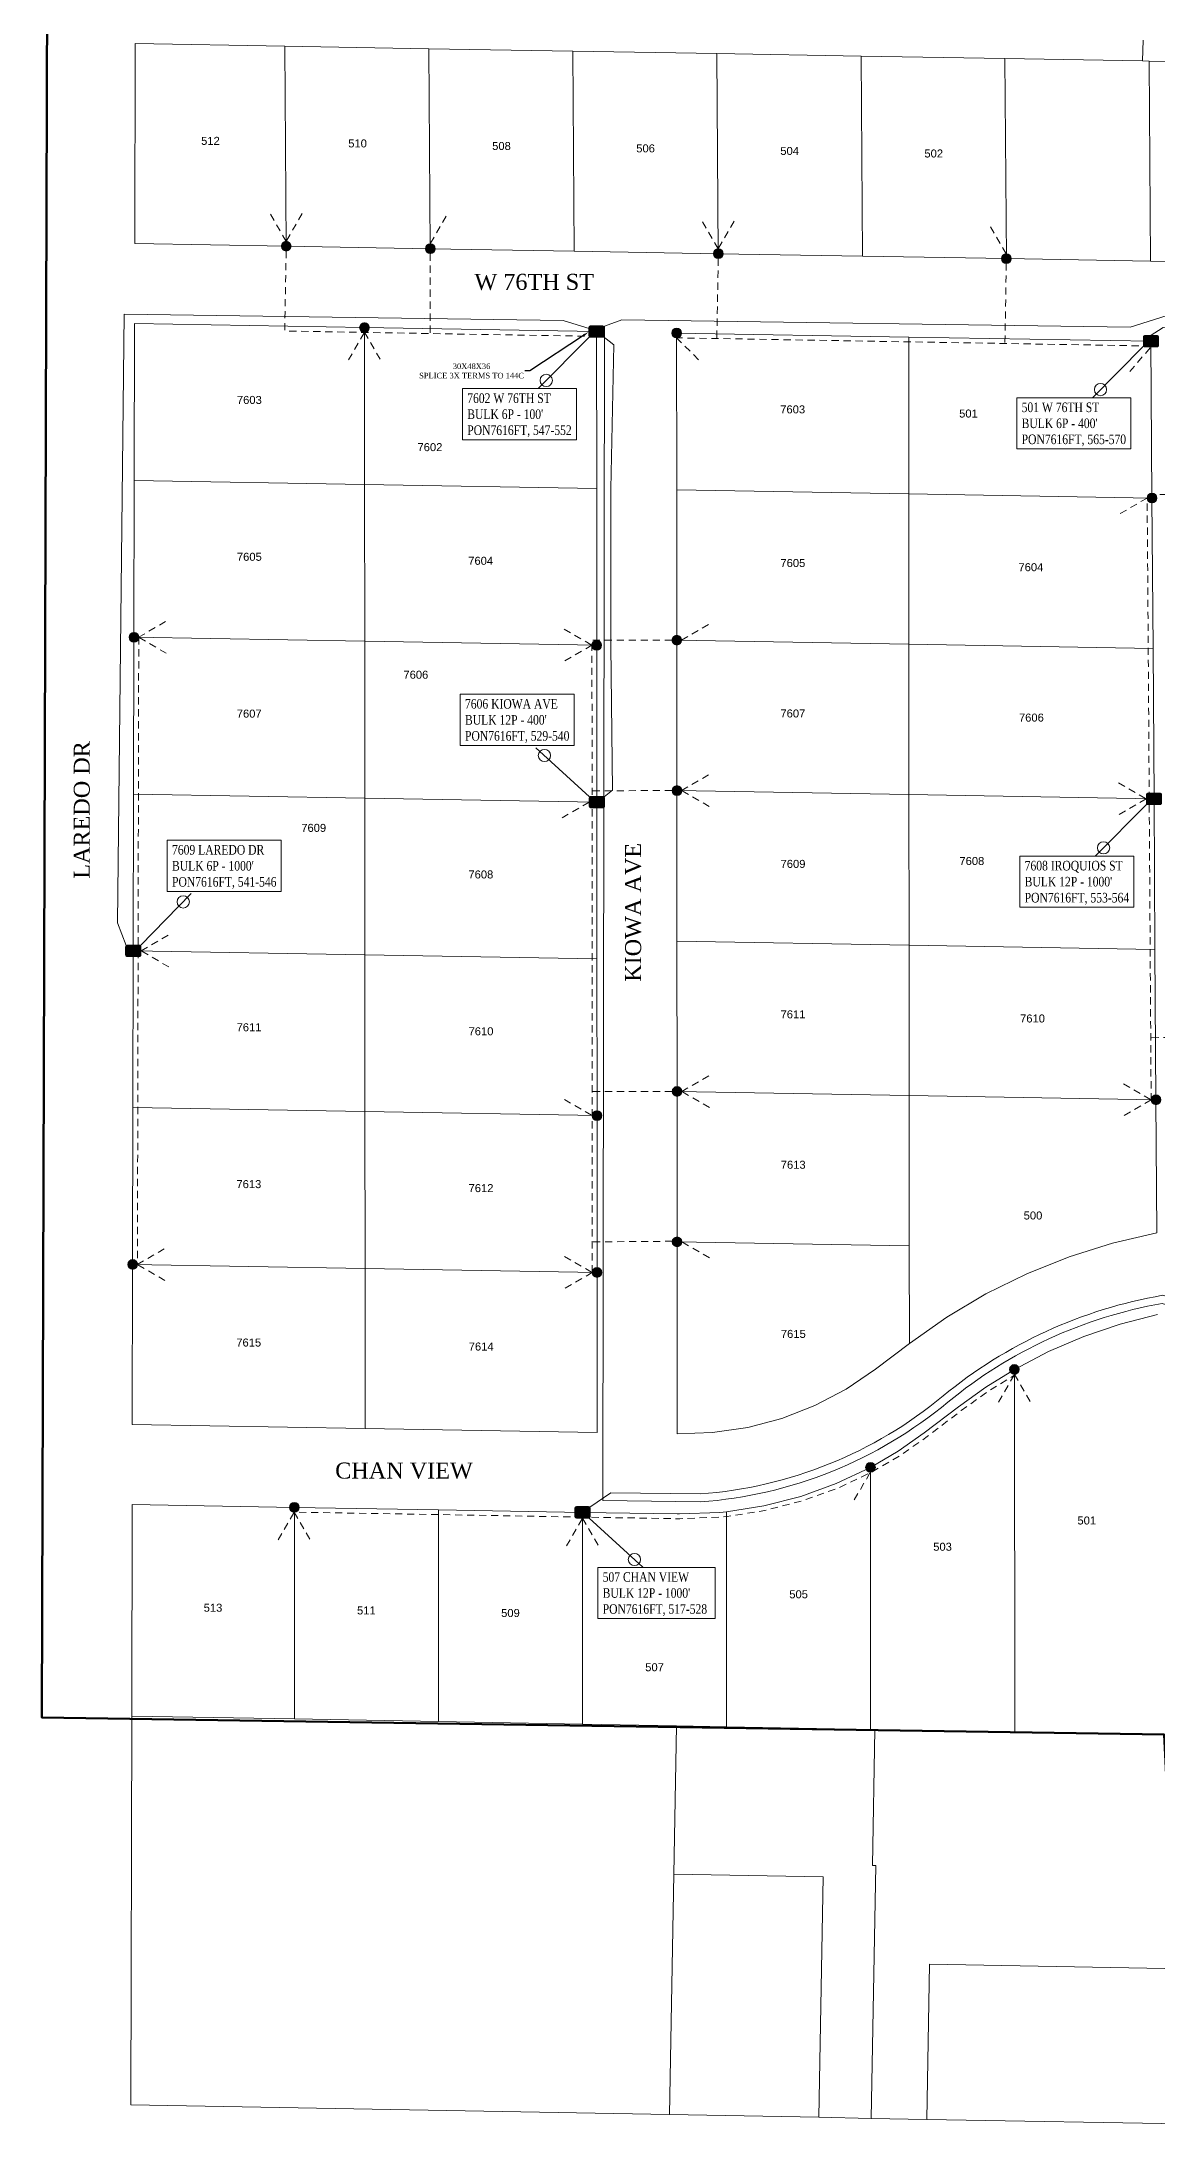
# Model space of a CAD drawing. Header units: feet. Extents: x 2741712 to 2750472, y 1004852 to 1013442.
# Drawn here: x 2744863 to 2745560, y 1007299 to 1008601 of the extents above; entities that cross this region are included whole.
import ezdxf
from ezdxf import colors
from ezdxf.entities.mleader import LeaderData, LeaderLine
from ezdxf.enums import TextEntityAlignment as Align
from ezdxf.lldxf.tags import DXFTag
from ezdxf.math import Vec2, Vec3

# ---------------------------------------------------------------- set-up
doc = ezdxf.new("R2010")
doc.units = ezdxf.units.FT
doc.header["$LTSCALE"] = 0.015
doc.header["$MEASUREMENT"] = 0
doc.linetypes.add('DASHED', pattern=[5, 3, -2])
for name, color, linetype, lineweight in [('144C', 112, '144C', 5), ('DETAIL', 7, 'Continuous', 5), ('DROP BURIED', 7, 'DASHED', 5), ('PROP_TEL', 6, 'Continuous', 5), ('Route_3_PSAs', 1, 'Continuous', 100), ('RUNNING LINE (UNDERGROUND)', 10, 'Continuous', 40), ('TAIL', 1, 'MST', 5), ('TELEPHONE STRUCT-PROP', 6, 'Continuous', 5), ('TERMINALS', 7, 'Continuous', 5)]:
    doc.layers.add(name, color=color, linetype=linetype, lineweight=lineweight)
for name, color, linetype in [('AddressesCarver', 7, 'DASHED'), ('Carver County Parcels', 7, 'Continuous'), ('STREET NAME', 7, 'Continuous')]:
    doc.layers.add(name, color=color, linetype=linetype)
doc.styles.add('Dimensions 100', font='arial.ttf')
doc.styles.add('Line', font='txt.shx', dxfattribs={"height": 3})
doc.styles.add('SIMPLEX', font='times.ttf', dxfattribs={"width": 0.8})
doc.styles.get("Standard").update_dxf_attribs({"font": 'times.ttf'})
doc.styles.add('Utilities', font='arial.ttf', dxfattribs={"height": 2.5})
tags = doc.linetypes.add('144C', pattern='A,80,-5,["144C",Line,S=1.5,R=0,X=0,Y=-1.5],-24', length=109).pattern_tags.tags
tags[6] = DXFTag(74, 10)
tags = doc.linetypes.add('MST', pattern='A,5,-5,5,-5,["TAIL",Line,S=1.5,R=0,X=0,Y=-1.5],-20', length=40).pattern_tags.tags
tags[10] = DXFTag(74, 10)

# ---------------------------------------------------------------- blocks, each defined once
blk = doc.blocks.new('ACMAP_ANN_TEMPLATE_AddressCarver')
at = {"layer": 'AddressesCarver', "style": 'Dimensions 100'}
blk.add_attdef('AddressCarver', text='', height=5, dxfattribs=at).set_placement((0, 0), align=Align.CENTER)
blk = doc.blocks.new('NEW HH')
at = {"ltscale": 40, "true_color": 0xffffff}
h = blk.add_hatch(color=7, dxfattribs=at)
h.dxf.hatch_style = 1
h.paths.add_polyline_path([(-0.061, -0.031, 0.414214), (-0.046, -0.046), (0.046, -0.046, 0.414214), (0.061, -0.031), (0.061, 0.031, 0.414214), (0.046, 0.046), (-0.046, 0.046, 0.414214), (-0.061, 0.031)])
at = {"layer": 'RUNNING LINE (UNDERGROUND)', "color": 6, "lineweight": 0, "const_width": 0.005, "flags": 128}
blk.add_lwpolyline([(-0.061, 0.031), (-0.061, -0.031, 0.414214), (-0.046, -0.046), (0.046, -0.046, 0.414214), (0.061, -0.031), (0.061, 0.031, 0.414214), (0.046, 0.046), (-0.046, 0.046, 0.414214)], format="xyb", close=True, dxfattribs=at)
at = {"layer": 'TELEPHONE STRUCT-PROP', "color": 18, "true_color": 0x000000, "style": 'Utilities'}
blk.add_text('HH', height=0.05, dxfattribs=at).set_placement((0, 0), align=Align.MIDDLE_CENTER)
blk = doc.blocks.new('Proposed FlowerPot')
at = {"lineweight": 5, "ltscale": 100, "true_color": 0xffffff}
h = blk.add_hatch(color=7, dxfattribs=at)
h.dxf.hatch_style = 1
h.paths.add_polyline_path([(-0.06, 0, 0.414214), (0, -0.06, 0.414214), (0.06, 0, 0.414214), (0, 0.06, 0.414214)])
at = {"lineweight": 5, "ltscale": 100}
blk.add_circle((0, 0), 0.0604, dxfattribs=at)
at = {"layer": 'RUNNING LINE (UNDERGROUND)', "color": 6, "lineweight": 5, "const_width": 0.00907, "flags": 128}
blk.add_lwpolyline([(-0.06, 0, -0.414214), (0, 0.06, -0.414214), (0.06, 0, -0.414214), (0, -0.06, -0.414214), (-0.06, 0)], format="xyb", dxfattribs=at)
at = {"color": 18, "linetype": 'ByBlock', "lineweight": 5, "ltscale": 100, "true_color": 0x000000, "style": 'Dimensions 100'}
blk.add_text('F', height=0.0744, dxfattribs=at).set_placement((-0.029, -0.037))
blk = doc.blocks.new('TERMINAL')
at = {"lineweight": 5, "ltscale": 0.5, "flags": 128}
blk.add_lwpolyline([(-0.1, -0.6), (-0.1, 44.8)], dxfattribs=at)
at = {"lineweight": 5, "ltscale": 0.5}
blk.add_circle((-0.1, 37.6), 3.83, dxfattribs=at)

msp = doc.modelspace()

# ---------------------------------------------------------------- linework, layer by layer
at = {"layer": '144C', "lineweight": 5, "ltscale": 100, "flags": 128}
msp.add_lwpolyline([(2745716.6, 1007763.4), (2745709.4, 1007770.9), (2745563.1, 1007813, 0.129184), (2745429.3, 1007751.4, -0.156274), (2745274.6, 1007689), (2745213.8, 1007689.8), (2745214.7, 1008423.6), (2745225.5, 1008427.6), (2745543, 1008423), (2745566.3, 1008430.4), (2745872.9, 1008426.6), (2745886, 1008408.6)], format="xyb", dxfattribs=at)
at = {"layer": 'Carver County Parcels', "lineweight": 5, "ltscale": 100}
for p, q in [((2744921.5, 1008600.3), (2744921.3, 1008475.3)), ((2745015, 1008598.6), (2744921.5, 1008600.3)), ((2745015, 1008598.6), (2745015, 1008598.6)), ((2745105, 1008597.1), (2745015, 1008598.6)), ((2745015, 1008598.6), (2745015.9, 1008473.7)), ((2745105, 1008597.1), (2745105, 1008597.1)), ((2745195, 1008595.5), (2745105, 1008597.1)), ((2745105, 1008597.1), (2745105.9, 1008472.1)), ((2745195.8, 1008470.5), (2745195, 1008595.5)), ((2745195, 1008595.5), (2745195, 1008595.5)), ((2745285, 1008594), (2745195, 1008595.5)), ((2745375, 1008592.4), (2745285, 1008594)), ((2745285.8, 1008469), (2745285, 1008594)), ((2745285, 1008594), (2745285, 1008594)), ((2745375, 1008592.4), (2745375, 1008592.4)), ((2745464.9, 1008590.9), (2745375, 1008592.4)), ((2745375, 1008592.4), (2745375.8, 1008467.4)), ((2745464.9, 1008590.9), (2745464.9, 1008590.9)), ((2745550.9, 1008589.4), (2745464.9, 1008590.9)), ((2745464.9, 1008590.9), (2745465.8, 1008465.9)), ((2745551.2, 1008602.5), (2745550.9, 1008589.4)), ((2745554.9, 1008589.3), (2745550.9, 1008589.4)), ((2745550.9, 1008589.4), (2745550.9, 1008589.4)), ((2745555.7, 1008464.3), (2745554.9, 1008589.3)), ((2745554.9, 1008589.3), (2745630.9, 1008588)), ((2744921.3, 1008475.3), (2745015.9, 1008473.7)), ((2745015.9, 1008473.7), (2745105.9, 1008472.1)), ((2745105.9, 1008472.1), (2745195.8, 1008470.5)), ((2745195.8, 1008470.5), (2745285.8, 1008469)), ((2745285.8, 1008469), (2745375.8, 1008467.4)), ((2745375.8, 1008467.4), (2745465.8, 1008465.9)), ((2745465.8, 1008465.9), (2745555.7, 1008464.3)), ((2745555.7, 1008464.3), (2745650.7, 1008462.7)), ((2745064.9, 1008324.8), (2745064.8, 1008422.8)), ((2745064.8, 1008422.8), (2745064.8, 1008422.8)), ((2745209.8, 1008420.3), (2745209.8, 1008420.3)), ((2745259.8, 1008419.4), (2745259.9, 1008321.4)), ((2745404.8, 1008416.9), (2745404.8, 1008416.9)), ((2745404.8, 1008416.9), (2745404.8, 1008318.9)), ((2745556.1, 1008414.3), (2745556.1, 1008414.3)), ((2745064.9, 1008324.8), (2744921, 1008327.3)), ((2745065, 1008226.8), (2745064.9, 1008324.8)), ((2745064.9, 1008324.8), (2745064.9, 1008324.8)), ((2745209.9, 1008322.3), (2745064.9, 1008324.8)), ((2745209.9, 1008322.3), (2745209.9, 1008322.3)), ((2745259.9, 1008321.4), (2745259.9, 1008227.5)), ((2745259.9, 1008321.4), (2745404.8, 1008318.9)), ((2745404.8, 1008318.9), (2745404.8, 1008318.9)), ((2745556.7, 1008316.3), (2745404.8, 1008318.9)), ((2745404.8, 1008318.9), (2745404.9, 1008224.9)), ((2745556.7, 1008316.3), (2745556.7, 1008316.3)), ((2744920.8, 1008229.3), (2745065, 1008226.8)), ((2745065, 1008226.8), (2745209.9, 1008224.3)), ((2745065, 1008226.8), (2745065, 1008226.8)), ((2745065, 1008226.8), (2745065, 1008128.8)), ((2745259.9, 1008227.5), (2745404.9, 1008224.9)), ((2745259.9, 1008227.5), (2745260, 1008133.5)), ((2745209.9, 1008224.3), (2745209.9, 1008224.3)), ((2745404.9, 1008224.9), (2745404.9, 1008224.9)), ((2745404.9, 1008224.9), (2745557.4, 1008222.3)), ((2745404.9, 1008224.9), (2745404.9, 1008131)), ((2745557.4, 1008222.3), (2745557.4, 1008222.3)), ((2745065, 1008128.8), (2744920.6, 1008131.3)), ((2745065, 1008128.8), (2745065, 1008128.8)), ((2745065, 1008128.8), (2745065.1, 1008030.8)), ((2745065, 1008128.8), (2745210, 1008126.3)), ((2745210, 1008126.3), (2745210, 1008126.3)), ((2745260, 1008133.5), (2745404.9, 1008131)), ((2745260, 1008133.5), (2745260, 1008039.5)), ((2745405, 1008037), (2745404.9, 1008131)), ((2745404.9, 1008131), (2745404.9, 1008131)), ((2745404.9, 1008131), (2745558, 1008128.3)), ((2745558, 1008128.3), (2745558, 1008128.3)), ((2745065.1, 1008030.8), (2744920.4, 1008033.3)), ((2745065.1, 1008030.8), (2745210, 1008028.3)), ((2745065.1, 1008030.8), (2745065.1, 1008030.8)), ((2745065.1, 1008030.8), (2745065.1, 1007932.9)), ((2745405, 1008037), (2745260, 1008039.5)), ((2745260, 1008039.5), (2745260.1, 1007945.5)), ((2745405, 1007943), (2745405, 1008037)), ((2745405, 1008037), (2745405, 1008037)), ((2745405, 1008037), (2745558.6, 1008034.3)), ((2745558.6, 1008034.3), (2745558.6, 1008034.3)), ((2745210, 1008028.3), (2745210, 1008028.3)), ((2745405, 1007943), (2745260.1, 1007945.5)), ((2745260.1, 1007945.5), (2745260.1, 1007851.5)), ((2745405.1, 1007849), (2745405, 1007943)), ((2745405, 1007943), (2745405, 1007943)), ((2745405, 1007943), (2745559.2, 1007940.3)), ((2745559.2, 1007940.3), (2745559.2, 1007940.3)), ((2745065.1, 1007932.9), (2744920.2, 1007935.4)), ((2745065.2, 1007834.9), (2745065.1, 1007932.9)), ((2745065.1, 1007932.9), (2745065.1, 1007932.9)), ((2745065.1, 1007932.9), (2745210.1, 1007930.4)), ((2745210.1, 1007930.4), (2745210.1, 1007930.4)), ((2745405.1, 1007849), (2745260.1, 1007851.5)), ((2745260.1, 1007851.5), (2745260.2, 1007731.5)), ((2745405.3, 1007788.1), (2745405.1, 1007849)), ((2745405.1, 1007849), (2745405.1, 1007849)), ((2745504.9, 1007842.2), (2745532.1, 1007850.7)), ((2745532.1, 1007850.7), (2745559.8, 1007857.1)), ((2744920, 1007837.4), (2745065.2, 1007834.9)), ((2745065.2, 1007834.9), (2745210.1, 1007832.4)), ((2745065.2, 1007734.9), (2745065.2, 1007834.9)), ((2745065.2, 1007834.9), (2745065.2, 1007834.9)), ((2745478.5, 1007831.6), (2745504.9, 1007842.2)), ((2745210.2, 1007732.4), (2745210.1, 1007832.4)), ((2745210.1, 1007832.4), (2745210.1, 1007832.4)), ((2745453, 1007819), (2745478.5, 1007831.6)), ((2745428.5, 1007804.5), (2745453, 1007819)), ((2745405.3, 1007788.1), (2745428.5, 1007804.5)), ((2745536.9, 1007800.1), (2745514.2, 1007792.4)), ((2745560.1, 1007806.2), (2745536.9, 1007800.1)), ((2745384.1, 1007771.9), (2745405.3, 1007788.1)), ((2745492.1, 1007782.9), (2745470.8, 1007771.8)), ((2745514.2, 1007792.4), (2745492.1, 1007782.9)), ((2745365.8, 1007759.5), (2745384.1, 1007771.9)), ((2745470.8, 1007771.8), (2745471, 1007545.3)), ((2745346.2, 1007749.2), (2745365.8, 1007759.5)), ((2745325.6, 1007741.2), (2745346.2, 1007749.2)), ((2744919.8, 1007737.4), (2745065.2, 1007734.9)), ((2745065.2, 1007734.9), (2745210.2, 1007732.4)), ((2745260.2, 1007731.5), (2745282.3, 1007732.3)), ((2745282.3, 1007732.3), (2745304.2, 1007735.5)), ((2745304.2, 1007735.5), (2745325.6, 1007741.2)), ((2745380.9, 1007710.6), (2745381, 1007546.9)), ((2744919.7, 1007687.4), (2744919.4, 1007555.2)), ((2745021, 1007685.6), (2745021, 1007685.6)), ((2745021, 1007685.6), (2745021.1, 1007553.4)), ((2745111, 1007684.1), (2745111, 1007684.1)), ((2745111, 1007684.1), (2745111.1, 1007551.8)), ((2745201, 1007682.5), (2745201, 1007682.5)), ((2745201, 1007682.5), (2745201, 1007550.1)), ((2745290.9, 1007682.9), (2745291, 1007548.5)), ((2744919.4, 1007555.2), (2744918.9, 1007312.2)), ((2744919.4, 1007555.2), (2745021.1, 1007553.4)), ((2745111.1, 1007551.8), (2745021.1, 1007553.4)), ((2745021.1, 1007553.4), (2745021.1, 1007553.4)), ((2745201, 1007550.1), (2745111.1, 1007551.8)), ((2745259.8, 1007549.1), (2745201, 1007550.1)), ((2745258.1, 1007456.3), (2745259.8, 1007549.1)), ((2745291, 1007548.5), (2745259.8, 1007549.1)), ((2745291, 1007548.5), (2745291, 1007548.5)), ((2745381, 1007546.9), (2745291, 1007548.5)), ((2745381, 1007546.9), (2745381, 1007546.9)), ((2745383.7, 1007546.8), (2745381, 1007546.9)), ((2745383.7, 1007546.8), (2745382.2, 1007461.9)), ((2745471, 1007545.3), (2745383.7, 1007546.8)), ((2745471, 1007545.3), (2745471, 1007545.3)), ((2745560.9, 1007543.7), (2745471, 1007545.3)), ((2745381.4, 1007303.8), (2745384.2, 1007461.8)), ((2745384.2, 1007461.8), (2745382.2, 1007461.9)), ((2745258.1, 1007456.3), (2745255.4, 1007306.2)), ((2745258.1, 1007456.3), (2745351.3, 1007454.7)), ((2745348.6, 1007304.5), (2745351.3, 1007454.7)), ((2745351.3, 1007454.7), (2745351.3, 1007454.7)), ((2745417.8, 1007400.2), (2745416.1, 1007303.2)), ((2745625.8, 1007396.4), (2745417.8, 1007400.2)), ((2744918.9, 1007312.2), (2745255.4, 1007306.2)), ((2745255.4, 1007306.2), (2745348.6, 1007304.5)), ((2745348.6, 1007304.5), (2745381.4, 1007303.8)), ((2745381.4, 1007303.8), (2745416.1, 1007303.2)), ((2745416.1, 1007303.2), (2745624, 1007299.5))]:
    msp.add_line(p, q, dxfattribs=at)
for points in [[(2745209.8, 1008420.3), (2745064.8, 1008422.8), (2744921.2, 1008425.3), (2744921, 1008327.3), (2744920.8, 1008229.3), (2744920.6, 1008131.3), (2744920.4, 1008033.3)], [(2744921.2, 1008422.3), (2744921.1, 1008422.3)], [(2745210, 1008126.3), (2745209.9, 1008224.3), (2745209.9, 1008322.3), (2745209.8, 1008420.3)], [(2745556.1, 1008414.3), (2745404.8, 1008416.9), (2745259.8, 1008419.4)], [(2745558, 1008128.3), (2745557.4, 1008222.3), (2745556.7, 1008316.3), (2745556.1, 1008414.3)], [(2745210.1, 1007832.4), (2745210.1, 1007930.4), (2745210, 1008028.3), (2745210, 1008126.3)], [(2745559.8, 1007857.1), (2745559.2, 1007940.3), (2745558.6, 1008034.3), (2745558, 1008128.3)], [(2744920.4, 1008033.3), (2744920.2, 1007935.4), (2744920, 1007837.4), (2744919.8, 1007737.4)], [(2745470.8, 1007771.8), (2745452.9, 1007760.7), (2745435.8, 1007748.5), (2745414.5, 1007732.2), (2745398.1, 1007720.7), (2745380.9, 1007710.6), (2745359.5, 1007700.5), (2745337.3, 1007692.4), (2745314.3, 1007686.6), (2745290.9, 1007682.9), (2745286.8, 1007682.5), (2745261.6, 1007681.5), (2745260.2, 1007681.5), (2745201, 1007682.5)], [(2745201, 1007682.5), (2745111, 1007684.1), (2745021, 1007685.6), (2744919.7, 1007687.4)]]:
    msp.add_lwpolyline(points, dxfattribs=at)
at = {"layer": 'DROP BURIED', "lineweight": 5, "ltscale": 100}
for points in [[(2745025.9, 1008494), (2745015.9, 1008476.7), (2745005.9, 1008494)], [(2745115.8, 1008492.4), (2745105.8, 1008475.1)], [(2745295.8, 1008489.3), (2745285.8, 1008472), (2745275.8, 1008489.3)], [(2745465.7, 1008468.9), (2745455.7, 1008486.2)], [(2745054.8, 1008402.6), (2745064.8, 1008419.9), (2745074.8, 1008402.6)], [(2745259.7, 1008416.5), (2745274.3, 1008401.9)], [(2745542.8, 1008395.4), (2745556.2, 1008410.8)], [(2745553.7, 1008316.3), (2745536.4, 1008306.3)], [(2744941, 1008219.3), (2744923.7, 1008229.3), (2744941, 1008239.3)], [(2745189.6, 1008234.3), (2745206.9, 1008224.3), (2745189.6, 1008214.3)], [(2745262.8, 1008227.5), (2745280.1, 1008237.5)], [(2745280.2, 1008123.5), (2745262.9, 1008133.5), (2745280.2, 1008143.5)], [(2745535.8, 1008138.4), (2745553.1, 1008128.4), (2745535.8, 1008118.4)], [(2745205.1, 1008126.3), (2745187.8, 1008116.3)], [(2744942.6, 1008023.3), (2744925.3, 1008033.3), (2744942.6, 1008043.3)], [(2745280.3, 1007935.5), (2745263, 1007945.5), (2745280.3, 1007955.5)], [(2745189.7, 1007940.4), (2745207.1, 1007930.4)], [(2745538.9, 1007950.3), (2745556.2, 1007940.3), (2745538.9, 1007930.3)], [(2745280.3, 1007841.5), (2745263, 1007851.5)], [(2744940.2, 1007827.4), (2744922.9, 1007837.4), (2744940.2, 1007847.4)], [(2745189.8, 1007842.4), (2745207.1, 1007832.4), (2745189.8, 1007822.4)], [(2745460.8, 1007751.4), (2745470.8, 1007768.7), (2745480.8, 1007751.4)], [(2745370.8, 1007690.3), (2745380.8, 1007707.6)], [(2745010.9, 1007665.3), (2745020.9, 1007682.6), (2745030.9, 1007665.3)], [(2745191, 1007661.5), (2745201, 1007678.9), (2745211, 1007661.5)]]:
    msp.add_lwpolyline(points, dxfattribs=at)
at = {"layer": 'DROP BURIED', "lineweight": 5, "ltscale": 100, "flags": 128}
for points in [[(2745015.9, 1008470.6), (2745015, 1008420.7)], [(2745105.8, 1008469.1), (2745105.8, 1008419.1)], [(2745285.8, 1008466), (2745284.9, 1008416)], [(2745465.7, 1008462.9), (2745464.9, 1008412.9)], [(2745209.8, 1008417.3), (2745064.8, 1008419.8), (2745015, 1008420.7)], [(2745556, 1008411.3), (2745404.7, 1008413.9), (2745259.8, 1008416.4)], [(2745555, 1008128.3), (2745554.4, 1008222.3), (2745553.7, 1008316.3), (2745553.7, 1008316.7)], [(2745603.7, 1008318.5), (2745554.6, 1008318.5)], [(2744923.8, 1008229.3), (2744923.6, 1008131.3), (2744923.4, 1008033.3)], [(2745256.9, 1008227.5), (2745206.9, 1008227.4)], [(2745207, 1008123.3), (2745206.9, 1008224.3), (2745206.9, 1008227.4)], [(2745256.9, 1008133.5), (2745207, 1008133.4)], [(2745207.1, 1007832.4), (2745207.1, 1007930.4), (2745207, 1008028.3), (2745207, 1008126.3)], [(2745556.2, 1007939.9), (2745556.2, 1007940.3), (2745555.6, 1008034.3), (2745555, 1008128.3)], [(2744923.4, 1008033.3), (2744923.2, 1007935.4), (2744923, 1007837.4)], [(2745606, 1007979.4), (2745556, 1007979.1)], [(2745257, 1007945.5), (2745207.1, 1007945.5)], [(2745257.1, 1007851.9), (2745207.1, 1007851.5)], [(2745472.4, 1007769.2), (2745454.6, 1007758.2), (2745437.6, 1007746.1), (2745416.3, 1007729.8), (2745399.8, 1007718.2), (2745382.3, 1007708), (2745360.7, 1007697.7), (2745338.1, 1007689.6), (2745314.9, 1007683.6), (2745291.3, 1007679.9), (2745287, 1007679.5), (2745261.7, 1007678.5), (2745200.9, 1007679.5)], [(2745200.9, 1007679.5), (2745110.9, 1007681.1), (2745021, 1007682.6)]]:
    msp.add_lwpolyline(points, dxfattribs=at)
at = {"layer": 'Route_3_PSAs', "ltscale": 50, "flags": 128}
msp.add_lwpolyline([(2746264.8, 1007779), (2746216.6, 1007627.7), (2746129.8, 1007650.6), (2746097.9, 1007529.7), (2745908, 1007579.8), (2745906, 1007472.4), (2745567.9, 1007472.7), (2745564.4, 1007543.6), (2744863.2, 1007554.4), (2744868.3, 1009172.4, -0.146371), (2744979.2, 1009516.1), (2744914.2, 1009620.7), (2744890.9, 1009742.5), (2744892.9, 1010210.6), (2744884.1, 1010210.5), (2744886.4, 1010555.5), (2745366, 1010605.4), (2745499.9, 1010604.4), (2745589.7, 1010814.4), (2745663.7, 1010881.6), (2745988.6, 1011044), (2748140, 1009044.9, 0.141006)], format="xyb", dxfattribs=at)
at = {"layer": 'TAIL', "lineweight": 5, "ltscale": 100, "flags": 128}
for points in [[(2745208.4, 1008421.2), (2745188.9, 1008427.2), (2744914.7, 1008431.1), (2744910.6, 1008050.9), (2744915.9, 1008036.6)], [(2745210, 1008420.4), (2745220.5, 1008412), (2745218.7, 1008322), (2745218.7, 1008224), (2745219.7, 1008133.8), (2745214.5, 1008129.6)], [(2745555.5, 1008417.7), (2745563.8, 1008422.8), (2745873.2, 1008418.2), (2745883.6, 1008410)]]:
    msp.add_lwpolyline(points, dxfattribs=at)
msp.add_lwpolyline([(2745717.9, 1007762.5), (2745712.1, 1007775.4), (2745563.4, 1007818.1, 0.130196), (2745426.2, 1007755.2, -0.15608), (2745274.5, 1007694), (2745218.8, 1007694.7), (2745205.5, 1007685.8)], format="xyb", dxfattribs=at)

# ---------------------------------------------------------------- block references
at = {"layer": 'AddressesCarver', "lineweight": 5, "ltscale": 100}
for p, values in [((2744968.6, 1008537), {'AddressCarver': '512'}), ((2745060.5, 1008535.4), {'AddressCarver': '510'}), ((2745150.4, 1008533.8), {'AddressCarver': '508'}), ((2745240.4, 1008532.3), {'AddressCarver': '506'}), ((2745330.4, 1008530.7), {'AddressCarver': '504'}), ((2745420.4, 1008529.1), {'AddressCarver': '502'}), ((2744992.9, 1008375.1), {'AddressCarver': '7603'}), ((2745332.3, 1008369.2), {'AddressCarver': '7603'}), ((2745442.1, 1008366.6), {'AddressCarver': '501'}), ((2745105.7, 1008345.6), {'AddressCarver': '7602'}), ((2744992.9, 1008277.1), {'AddressCarver': '7605'}), ((2745137.4, 1008274.6), {'AddressCarver': '7604'}), ((2745332.4, 1008273.2), {'AddressCarver': '7605'}), ((2745481.1, 1008270.6), {'AddressCarver': '7604'}), ((2745096.9, 1008203.4), {'AddressCarver': '7606'}), ((2744992.8, 1008179.1), {'AddressCarver': '7607'}), ((2745332.4, 1008179.2), {'AddressCarver': '7607'}), ((2745481.4, 1008176.6), {'AddressCarver': '7606'}), ((2745033.1, 1008107.7), {'AddressCarver': '7609'}), ((2745137.5, 1008078.6), {'AddressCarver': '7608'}), ((2745332.5, 1008085.2), {'AddressCarver': '7609'}), ((2745444.2, 1008087), {'AddressCarver': '7608'}), ((2745332.5, 1007991.2), {'AddressCarver': '7611'}), ((2745482.1, 1007988.6), {'AddressCarver': '7610'}), ((2744992.7, 1007983.1), {'AddressCarver': '7611'}), ((2745137.6, 1007980.6), {'AddressCarver': '7610'}), ((2745332.6, 1007897.2), {'AddressCarver': '7613'}), ((2744992.6, 1007885.1), {'AddressCarver': '7613'}), ((2745137.6, 1007882.6), {'AddressCarver': '7612'}), ((2745482.4, 1007865.5), {'AddressCarver': '500'}), ((2745332.7, 1007791.5), {'AddressCarver': '7615'}), ((2744992.5, 1007786.1), {'AddressCarver': '7615'}), ((2745137.7, 1007783.6), {'AddressCarver': '7614'}), ((2745516, 1007674.9), {'AddressCarver': '501'}), ((2745425.9, 1007658.5), {'AddressCarver': '503'}), ((2745336, 1007628.8), {'AddressCarver': '505'}), ((2744970.2, 1007620.4), {'AddressCarver': '513'}), ((2745066, 1007618.7), {'AddressCarver': '511'}), ((2745156, 1007617.1), {'AddressCarver': '509'}), ((2745246, 1007583.2), {'AddressCarver': '507'})]:
    msp.add_blockref('ACMAP_ANN_TEMPLATE_AddressCarver', p, dxfattribs=at).add_auto_attribs(values)
at = {"layer": 'PROP_TEL', "lineweight": 5, "ltscale": 100}
for name, p, xscale, yscale, zscale in [('Proposed FlowerPot', (2745015.9, 1008473.7), 50, 50, 50), ('Proposed FlowerPot', (2745105.9, 1008472.1), 50, 50, 50), ('Proposed FlowerPot', (2745285.8, 1008469), 50, 50, 50), ('Proposed FlowerPot', (2745465.8, 1008465.9), 50, 50, 50), ('Proposed FlowerPot', (2745064.8, 1008422.8), 50, 50, 50), ('NEW HH', (2745209.8, 1008420.3), 80, 80, 80), ('Proposed FlowerPot', (2745259.8, 1008419.4), 50, 50, 50), ('NEW HH', (2745556.1, 1008414.3), 80, 80, 80), ('Proposed FlowerPot', (2745556.7, 1008316.3), 50, 50, 50), ('Proposed FlowerPot', (2744920.8, 1008229.3), 50, 50, 50), ('Proposed FlowerPot', (2745209.9, 1008224.3), 50, 50, 50), ('Proposed FlowerPot', (2745259.9, 1008227.5), 50, 50, 50), ('Proposed FlowerPot', (2745260, 1008133.5), 50, 50, 50), ('NEW HH', (2745210, 1008126.3), 80, 80, 80), ('NEW HH', (2745558, 1008128.3), 80, 80, 80), ('NEW HH', (2744920.4, 1008033.3), 80, 80, 80), ('Proposed FlowerPot', (2745260.1, 1007945.5), 50, 50, 50), ('Proposed FlowerPot', (2745559.2, 1007940.3), 50, 50, 50), ('Proposed FlowerPot', (2745210.1, 1007930.4), 50, 50, 50), ('Proposed FlowerPot', (2745260.1, 1007851.5), 50, 50, 50), ('Proposed FlowerPot', (2744920, 1007837.4), 50, 50, 50), ('Proposed FlowerPot', (2745210.1, 1007832.4), 50, 50, 50), ('Proposed FlowerPot', (2745470.8, 1007771.8), 50, 50, 50), ('Proposed FlowerPot', (2745380.9, 1007710.6), 50, 50, 50), ('Proposed FlowerPot', (2745021, 1007685.6), 50, 50, 50), ('NEW HH', (2745201, 1007682.5), 80, 80, 80)]:
    msp.add_blockref(name, p, dxfattribs=dict(at, xscale=xscale, yscale=yscale, zscale=zscale))
at = {"layer": 'TERMINALS', "lineweight": 5, "ltscale": 100}
for p, rotation in [((2745204.8, 1008416.6), 135.2259453715918), ((2745551, 1008410.8), 135.2259453715918), ((2745205, 1008130.1), 47.5407273530863), ((2745552.9, 1008124.5), 135.2259453715918), ((2744925.4, 1008037), 315.6408452337593), ((2745205.6, 1007678.3), 227.5733170217606)]:
    msp.add_blockref('TERMINAL', p, dxfattribs=dict(at, rotation=rotation))

# ---------------------------------------------------------------- texts
at = {"layer": 'STREET NAME', "lineweight": 5, "ltscale": 100, "char_height": 10, "attachment_point": 1}
for s, insert in [('W 76TH ST', (2745133.5, 1008456.4)), ('CHAN VIEW', (2745046.5, 1007713.6))]:
    msp.add_mtext(s, dxfattribs=dict(at, insert=insert))
at = {"layer": 'STREET NAME', "lineweight": 5, "ltscale": 100, "char_height": 10, "attachment_point": 1, "rotation": 90}
for s, insert in [('LAREDO DR', (2744883.2, 1008078.4)), ('KIOWA AVE', (2745227.6, 1008014))]:
    msp.add_mtext(s, dxfattribs=dict(at, insert=insert))

# ---------------------------------------------------------------- next in the draw order: texts
at = {"layer": 'TERMINALS', "lineweight": 5, "ltscale": 100, "char_height": 6, "attachment_point": 1, "style": 'SIMPLEX', "bg_fill": 19, "box_fill_scale": 1.5, "bg_fill_color": 256, "bg_fill_transparency": 0}
for s, insert in [("7602 W 76TH ST\\PBULK 6P - 100'\\PPON7616FT, 547-552", (2745129, 1008381.7)), ("501 W 76TH ST\\PBULK 6P - 400'\\PPON7616FT, 565-570", (2745475.3, 1008376)), ("7606 KIOWA AVE\\PBULK 12P - 400'\\PPON7616FT, 529-540", (2745127.6, 1008190.7)), ("7609 LAREDO DR\\PBULK 6P - 1000'\\PPON7616FT, 541-546", (2744944.6, 1008099.5)), ("7608 IROQUIOS ST\\PBULK 12P - 1000'\\PPON7616FT, 553-564", (2745477.2, 1008089.6))]:
    msp.add_mtext(s, dxfattribs=dict(at, insert=insert))
at = {"layer": 'TERMINALS', "lineweight": 5, "ltscale": 100, "insert": (2745213.6, 1007645.1), "char_height": 6, "width": 67.303, "attachment_point": 1, "style": 'SIMPLEX', "bg_fill": 19, "box_fill_scale": 1.5, "bg_fill_color": 256, "bg_fill_transparency": 0}
msp.add_mtext("507 CHAN VIEW\\PBULK 12P - 1000'\\PPON7616FT, 517-528", dxfattribs=at)

# ---------------------------------------------------------------- next in the draw order: leaders
at = {"layer": 'DETAIL', "lineweight": 5, "ltscale": 100}
ml = msp.add_multileader_mtext('Standard', dxfattribs=at)
ml.set_content('30X48X36\\PSPLICE 3X TERMS TO 144C', color=256)
ml.set_leader_properties()
ml.build(insert=Vec2(0, 0))
ml.multileader.update_dxf_attribs({"has_text_frame": 1, "text_left_attachment_type": 2, "text_right_attachment_type": 2, "dogleg_length": 3})
ctx = ml.context
ctx.base_point, ctx.char_height, ctx.landing_gap_size, ctx.plane_origin = Vec3(2745098.4, 1008395.7), 3.5, 1.5, Vec3(2745129.9, 1008444.2)
ctx.left_attachment, ctx.right_attachment, ctx.text_align_type = 2, 2, 1
notes = []
notes.append((ctx, [(0, (1, 1, 0), (2745168, 1008395.7), (-1, 0), 3, [(0, [(2745204.9, 1008420.1)], 0, [])])]))
ctx.mtext.insert, ctx.mtext.alignment, ctx.mtext.flow_direction = Vec3(2745131.7, 1008400.4), 2, 5
ctx.mtext.has_bg_fill, ctx.mtext.bg_color, ctx.mtext.bg_scale_factor, ctx.mtext.bg_transparency, ctx.mtext.use_window_bg_color = 1, -1027028792, 1.5, 0, 1
for ctx, leaders in notes:
    for number, flags, end, landing, length, lines in leaders:
        leader = LeaderData()
        leader.index, (leader.has_last_leader_line, leader.has_dogleg_vector, leader.attachment_direction) = number, flags
        leader.last_leader_point, leader.dogleg_vector, leader.dogleg_length = Vec3(end), Vec3(landing), length
        for number, points, colour, breaks in lines:
            line = LeaderLine()
            line.index, line.vertices, line.color, line.breaks = number, Vec3.list(points), colors.encode_raw_color(colour), breaks
            leader.lines.append(line)
        ctx.leaders.append(leader)

doc.saveas('drawing.dxf')
